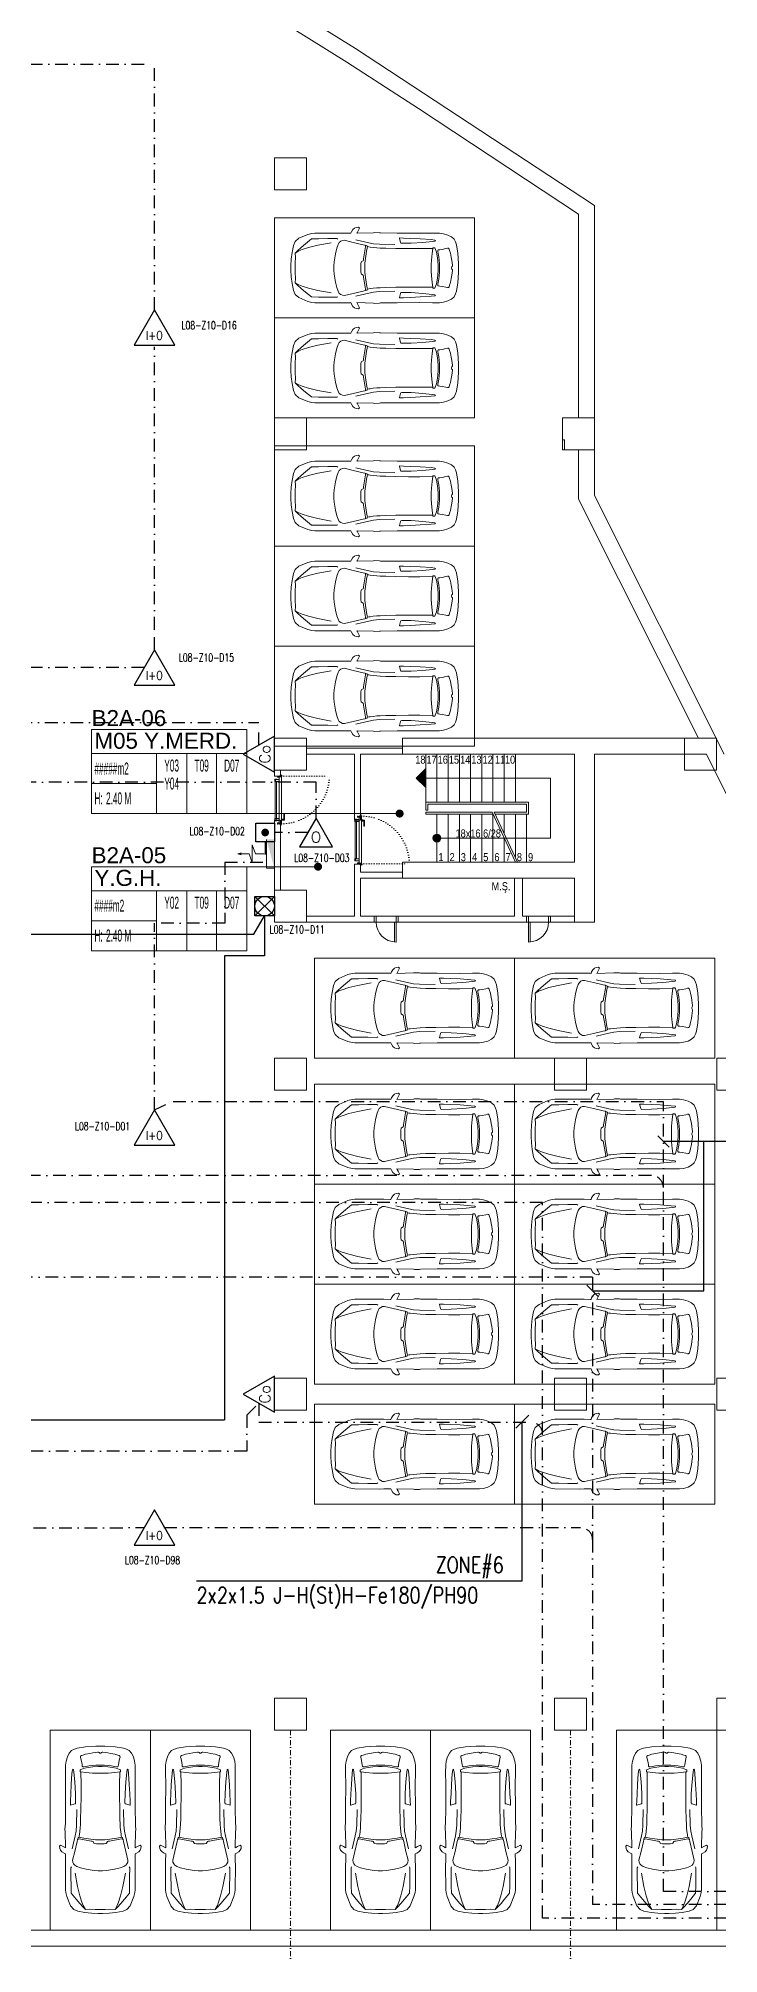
# Model space of a CAD drawing. Header units: metres. Extents: x -19121 to 152404, y -12107 to 29421.
# Drawn here: x 38650 to 40350, y -559 to 4229 of the extents above; entities that cross this region are included whole.
import ezdxf
from ezdxf.enums import TextEntityAlignment as Align

# ---------------------------------------------------------------- set-up
doc = ezdxf.new("R2010")
doc.units = ezdxf.units.M
doc.header["$LTSCALE"] = 50
doc.header["$MEASUREMENT"] = 0
for name, pattern in [('DASHDOT', [25.4, 12.7, -6.35, 0, -6.35]), ('DASHDOT2', [0.5, 0.25, -0.125, 0, -0.125]), ('DOT2', [0.125, 0, -0.125])]:
    doc.linetypes.add(name, pattern=pattern)
doc.layers.get('0').update_dxf_attribs({"color": 9, "lineweight": 9})
for name, color, linetype, lineweight in [('00', 9, 'Continuous', 9), ('01', 9, 'Continuous', 9), ('04', 9, 'Continuous', 9), ('06D', 9, 'Continuous', 9), ('10', 9, 'Continuous', 9), ('14', 9, 'Continuous', 9), ('19', 9, 'Continuous', 9), ('20', 9, 'DOT2', 9), ('21', 9, 'Continuous', 9), ('21_mahal200', 9, 'Continuous', 9), ('24', 9, 'DASHDOT2', 9), ('32-ekipman', 9, 'Continuous', 9), ('E-DEDEKTÖR NUMARALARI', 20, 'Continuous', 30), ('E-DUVAR TİPİ FLAŞÖR', 7, 'Continuous', 30), ('E-KABLO', 7, 'Continuous', 30), ('E-KARBONMONOKSİT DEDEKTÖRÜ', 7, 'Continuous', 30), ('E-KOMBİNE DEDEKTÖR (ISI+OPTİK DUMAN)', 7, 'Continuous', 30), ('E-OPTİK DUMAN DEDEKTÖRÜ', 7, 'Continuous', 30), ('E-YANGIN İHBAR BUTONU', 7, 'Continuous', 30), ('E-YAZI', 7, 'Continuous', 30)]:
    doc.layers.add(name, color=color, linetype=linetype, lineweight=lineweight)
doc.styles.add('Arial', font='arial.ttf', dxfattribs={"height": 2.5})
doc.styles.add('E-YAZI', font='txttw.shx', dxfattribs={"height": 200})
doc.styles.add('MuuM_TEXT-STANDART', font='ARIALN.TTF')
doc.dimstyles.new('MuuM_DIM200', dxfattribs={"dimscale": 20, "dimtxt": 2, "dimasz": 1, "dimexe": 1, "dimexo": 1, "dimgap": 1, "dimtad": 1, "dimdec": 1, "dimrnd": 0.5, "dimdsep": 46, "dimtxsty": 'MuuM_TEXT-STANDART', "dimblk": 'ARCHTICK', "dimcen": 0, "dimdle": 0.15, "dimclrd": 256, "dimclre": 256, "dimclrt": 256, "dimadec": 0, "dimazin": 0, "dimtfac": 5, "dimtdec": 1, "dimtix": 1, "dimtmove": 2, "dimatfit": 3, "dimldrblk": 'DOT', "dimfxl": 3, "dimfxlon": 1, "dimtolj": 1, "dimlwd": -1, "dimlwe": -1, "dimarcsym": 0})

# ---------------------------------------------------------------- blocks, each defined once
blk = doc.blocks.new('p-akslar_yeni')
at = {"layer": '24'}
for points in [[(17695, -8575), (17695, -11897.2)], [(18395, -8575), (18395, -11897.2)]]:
    blk.add_lwpolyline(points, dxfattribs=at)
blk = doc.blocks.new('100_KOMBİNE DEDEKTÖR (ISI+OPTİK DUMAN) 085')
at = {"layer": 'E-KOMBİNE DEDEKTÖR (ISI+OPTİK DUMAN)', "color": 4}
blk.add_lwpolyline([(2.55, 0), (0, 4.42), (-2.55, 0)], close=True, dxfattribs=at)
at = {"layer": 'E-KOMBİNE DEDEKTÖR (ISI+OPTİK DUMAN)', "color": 3, "style": 'E-YAZI', "width": 0.8}
blk.add_text('I+O', height=1.102, dxfattribs=at).set_placement((-0.02, 1.22), align=Align.MIDDLE)
blk = doc.blocks.new('100_OPTİK DUMAN DEDEKTÖRÜ 085')
at = {"layer": 'E-OPTİK DUMAN DEDEKTÖRÜ', "color": 4}
blk.add_lwpolyline([(2.06, 0), (0, 3.57), (-2.06, 0)], close=True, dxfattribs=at)
at = {"layer": 'E-OPTİK DUMAN DEDEKTÖRÜ', "color": 3, "style": 'E-YAZI'}
blk.add_text('O', height=1.36, dxfattribs=at).set_placement((-0.02, 1.2), align=Align.MIDDLE)
blk = doc.blocks.new('100_YANGIN İHBAR BUTONU 085')
at = {"layer": 'E-YANGIN İHBAR BUTONU', "color": 4}
blk.add_lwpolyline([(-1.16, -1.16), (-1.16, 1.16), (1.16, 1.16), (1.16, -1.16)], close=True, dxfattribs=at)
at = {"layer": 'E-YANGIN İHBAR BUTONU', "color": 3, "const_width": 0.483}
blk.add_lwpolyline([(-0.24, 0, 1), (0.24, 0, 1)], format="xyb", close=True, dxfattribs=at)
blk = doc.blocks.new('100_DUVAR TİPİ FLAŞÖR 085')
at = {"layer": 'E-DUVAR TİPİ FLAŞÖR', "color": 4}
blk.add_line((-1.22, 2.45), (1.22, 0), dxfattribs=at)
blk.add_lwpolyline([(-1.22, 0), (-1.22, 2.45), (1.22, 2.45), (1.22, 0)], close=True, dxfattribs=at)
blk.add_lwpolyline([(1.22, 2.45), (-1.22, 0)], dxfattribs=at)
blk.add_circle((0, 1.22), 1.22, dxfattribs=at)
blk = doc.blocks.new('100_KARBONMONOKSİT DEDEKTÖRÜ 085')
at = {"layer": 'E-KARBONMONOKSİT DEDEKTÖRÜ', "color": 4}
blk.add_lwpolyline([(2.26, 0), (0, 3.92), (-2.26, 0)], close=True, dxfattribs=at)
at = {"layer": 'E-KARBONMONOKSİT DEDEKTÖRÜ', "color": 3, "style": 'E-YAZI'}
blk.add_text('Co', height=1.36, dxfattribs=at).set_placement((-0.02, 1.2), align=Align.MIDDLE)
blk = doc.blocks.new('p-kolon_80x80')
blk.add_lwpolyline([(-40, -40), (40, -40), (40, 40), (-40, 40)], close=True)
blk = doc.blocks.new('2.Bod.Ara.Sitatik Elk.')
at = {"layer": '01'}
for points in [[(11560, -4550.5), (11421.2, -4460.1), (11136, -4282.5), (11153.8, -4246.5), (11442.7, -4426.4), (12040, -4818.5), (12040, -5350), (12000, -5350), (12000, -4840.2), (11600, -4576.5)], [(11240, -8630), (11320, -8630), (11320, -8550), (11240, -8550)], [(11940, -8630), (12020, -8630), (12020, -8550), (11940, -8550)]]:
    blk.add_lwpolyline(points, close=True, dxfattribs=at)
for points in [[(11960, -5405), (11965, -5405), (11965, -5430), (11960, -5430)], [(12425, -8630), (12345, -8630), (12345, -8550), (12385, -8550)], [(12385, -7830), (12345, -7830), (12345, -7750), (12385, -7750)], [(12385, -7030), (12345, -7030), (12345, -6950), (12385, -6950)], [(12385, -6322.8), (12319.5, -6190), (12040, -6190), (12040, -6610), (11990, -6610), (11990, -6500), (11600, -6500), (11600, -6500), (11560, -6500), (11560, -6460), (11990, -6460), (11990, -6190), (11560, -6190), (11560, -6150), (11560, -6150), (12299.7, -6150), (12000, -5552.7), (12000, -5430), (12040, -5430), (12040, -5543.4), (12364.1, -6190)]]:
    blk.add_lwpolyline(points, dxfattribs=at)
for p in [(11280, -4740), (11280, -5390), (12000, -5390), (11280, -6190), (12304.3, -6190), (11280, -6570), (11280, -6990), (11980, -6990), (11280, -7790), (11980, -7790)]:
    blk.add_blockref('p-kolon_80x80', p, dxfattribs=at)
blk = doc.blocks.new('P-KURANGLEZ')
at = {"layer": '01'}
blk.add_lwpolyline([(7525, -500), (12385, -500), (12385, -5), (12385, 0), (12425, 0), (12425, -540), (7525, -540)], close=True, dxfattribs=at)
blk = doc.blocks.new('*U19')
at = {"ltscale": 15}
for p, q in [((-25, 1), (-26, 0)), ((-25, -1), (-26, 0)), ((-23, 1), (-25, 1)), ((-23, 1), (-23, -2)), ((-21, -3), (-18, 3)), ((-21, -3), (-18, 3)), ((-20, -3), (-17, 3)), ((-20, -3), (-16, 3)), ((-18, -3), (-15, 3)), ((-18, -3), (-15, 3)), ((-18, 1), (-18, 2)), ((-17, -3), (-14, 3)), ((-17, -3), (-13, 3)), ((-17, 1), (-17, 2)), ((-15, -3), (-12, 3)), ((-15, -3), (-12, 3)), ((-15, 1), (-15, 2)), ((-14, -3), (-11, 3)), ((-14, -3), (-10, 3)), ((-14, 1), (-14, 2)), ((-12, -3), (-9, 3)), ((-12, -3), (-9, 3)), ((-12, 1), (-12, 2)), ((-11, -3), (-8, 3)), ((-11, -3), (-7, 3)), ((-11, 1), (-11, 2)), ((-9, -3), (-6, 3)), ((-9, -3), (-6, 3)), ((-9, 1), (-9, 2)), ((-8, -3), (-4, 3)), ((-8, -3), (-5, 3)), ((-8, 1), (-8, 2)), ((-6, -3), (-3, 3)), ((-6, -3), (-3, 3)), ((-6, 1), (-6, 2)), ((-5, -3), (-1, 3)), ((-5, -3), (-2, 3)), ((-5, 1), (-5, 2)), ((-3, 1), (-3, 2)), ((0, 4), (-2, 1)), ((-2, 1), (-2, 2)), ((0, 0), (-1, 0)), ((-25, -1), (-23, -2)), ((-9, -2), (-23, -2)), ((-21, -3), (-21, -2)), ((-20, -3), (-19, -2)), ((-20, -2), (-19, -2)), ((-19, -2), (-18, -2)), ((-18, -3), (-18, -2)), ((-17, -3), (-16, -2)), ((-17, -2), (-16, -2)), ((-16, -2), (-15, -2)), ((-15, -3), (-15, -2)), ((-14, -3), (-13, -2)), ((-14, -2), (-13, -2)), ((-13, -2), (-12, -2)), ((-12, -3), (-12, -2)), ((-11, -3), (-10, -2)), ((-11, -2), (-10, -2)), ((-10, -2), (-9, -2)), ((-9, -3), (-9, -2)), ((-8, -2), (-7, -2)), ((-8, -3), (-7, -2)), ((-7, -2), (-6, -2)), ((-6, -3), (-6, -2)), ((-5, -2), (-4, -2)), ((-5, -3), (-4, -2)), ((-4, -2), (-2, -2)), ((0, -4), (-2, -2)), ((0, 0), (-1, 0))]:
    blk.add_line(p, q, dxfattribs=at)
for p, q in [((-7, 1), (-23, 1)), ((-17, 1), (-19, 1)), ((-16, 1), (-17, 1)), ((-14, 1), (-16, 1)), ((-13, 1), (-14, 1)), ((-11, 1), (-13, 1)), ((-10, 1), (-11, 1)), ((-8, 1), (-10, 1)), ((-7, 1), (-8, 1)), ((-5, 1), (-7, 1)), ((-4, 1), (-5, 1)), ((-2, 1), (-4, 1)), ((-2, 1), (-2, 1)), ((0, 0), (0, 4)), ((-2, -2), (-2, -2)), ((0, 0), (0, -4))]:
    blk.add_line(p, q)
for centre, radius, start, end in [((-26, 4), 3.92, 274.361, 322.1025), ((-26, -4), 3.92, 37.8975, 85.639), ((-18, 3), 0.0971, 330.3204, 150.3204), ((-17, 3), 0.0971, 330.3204, 150.3204), ((-15, 3), 0.0971, 330.3204, 150.3204), ((-14, 3), 0.0971, 330.3204, 150.3204), ((-12, 3), 0.0971, 330.3204, 150.3204), ((-11, 3), 0.0971, 330.3204, 150.3204), ((-9, 3), 0.0971, 330.3204, 150.3204), ((-8, 3), 0.0971, 330.3204, 150.3204), ((-6, 3), 0.0971, 330.3204, 150.3204), ((-5, 3), 0.0971, 330.3204, 150.3204), ((-3, 3), 0.0971, 330.3204, 150.3204), ((-2, 3), 0.0971, 330.3204, 150.3204), ((-1, 0), 0.486, 90, 270), ((0, 4), 0.25, 0, 150.0864), ((-21, -3), 0.0971, 150.3204, 330.3204), ((-20, -3), 0.0971, 150.3204, 330.3204), ((-18, -3), 0.0971, 150.3204, 330.3204), ((-17, -3), 0.0971, 150.3204, 330.3204), ((-15, -3), 0.0971, 150.3204, 330.3204), ((-14, -3), 0.0971, 150.3204, 330.3204), ((-12, -3), 0.0971, 150.3204, 330.3204), ((-11, -3), 0.0971, 150.3204, 330.3204), ((-9, -3), 0.0971, 150.3204, 330.3204), ((-8, -3), 0.0971, 150.3204, 330.3204), ((-6, -3), 0.0971, 150.3204, 330.3204), ((-5, -3), 0.0971, 150.3204, 330.3204), ((0, -4), 0.25, 209.9136, 0)]:
    blk.add_arc(centre, radius, start, end, dxfattribs=at)
blk = doc.blocks.new('conta')
at = {"ltscale": 10}
for p, q in [((-2649.9, 5345.5), (-2649.8, 5345.6)), ((-2649.9, 5344.5), (-2649.8, 5344.3)), ((-2649.8, 5344.3), (-2649.7, 5344.3)), ((-2649.7, 5345.4), (-2649.3, 5345.4)), ((-2649.2, 5345.4), (-2649.1, 5345.5)), ((-2649, 5344), (-2648.8, 5343.8)), ((-2648.9, 5344.1), (-2648.7, 5343.9)), ((-2648.8, 5345.1), (-2648.6, 5345.3)), ((-2648.8, 5344.9), (-2648.6, 5345.2)), ((-2648.7, 5343.8), (-2648.7, 5343.8)), ((-2648.6, 5345.3), (-2648.6, 5345.3))]:
    blk.add_line(p, q, dxfattribs=at)
for centre, radius, start, end in [((-2649.8, 5345.5), 0.05, 140.63452, 188.93723), ((-2653, 5345), 3.19, 350.46739, 8.93723), ((-2649.9, 5344.5), 0.02, 170.46739, 213.74513), ((-2649.7, 5345.6), 0.0696, 22.24275, 159.25804), ((-2650.9, 5345), 1.24, 340.33821, 16.77718), ((-2649.7, 5344.6), 0.03, 160.33821, 273.26661), ((-2649.7, 5345.4), 0.03, 90, 196.77718), ((-2649.6, 5341.5), 3.01, 80.43616, 93.26661), ((-2649.3, 5345.5), 0.05, 270, 303.00619), ((-2649.2, 5344.1), 0.231, 353.95711, 81.90038), ((-2649.1, 5345.5), 0.03, 4.79721, 123.00619), ((-2649.1, 5344.5), 0.03, 260.43616, 338.70659), ((-2651.2, 5344.8), 2.33, 7.58966, 18.79511), ((-2649, 5345.6), 0.05, 18.79511, 42.1429), ((-2650.2, 5345), 1.27, 338.70659, 23.04177), ((-2648.9, 5344.1), 0.1, 173.95711, 217.26527), ((-2648.8, 5345.1), 0.05, 187.58966, 322.73473), ((-2658.2, 5345.2), 9.36, 353.68569, 357.8537), ((-2648.8, 5344.2), 0.1, 173.68569, 217.26527), ((-2648.8, 5344.8), 0.05, 142.73473, 180.2669), ((-2648.7, 5343.8), 0.05, 217.26527, 307.26527), ((-2648.7, 5343.8), 0.05, 307.26527, 37.26527), ((-2648.6, 5345.3), 0.05, 52.73473, 142.73473), ((-2648.6, 5345.3), 0.05, 322.73473, 52.73473)]:
    blk.add_arc(centre, radius, start, end, dxfattribs=at)
for points, knots in [([(-2649, 5345.6), (-2649, 5345.6), (-2649.1, 5345.7), (-2649.2, 5345.4), (-2649.3, 5345.7), (-2649.4, 5345.5), (-2649.5, 5345.7), (-2649.6, 5345.5), (-2649.7, 5345.6), (-2649.7, 5345.6)], [0.0086373, 0.0086373, 0.0086373, 0.0086373, 0.1097304, 0.3133405, 0.4430081, 0.5658764, 0.7165186, 0.8527974, 0.9648495, 0.9648495, 0.9648495, 0.9648495]), ([(-2649.7, 5344.3), (-2649.7, 5344.3), (-2649.7, 5344.5), (-2649.6, 5344.3), (-2649.3, 5344.4), (-2649.2, 5344.4), (-2649.2, 5344.4)], [0, 0, 0, 0, 0.1008757, 0.3841126, 0.5436166, 0.6906785, 0.6906785, 0.6906785, 0.6906785])]:
    blk.add_open_spline(points, degree=3, knots=knots, dxfattribs=at)
blk = doc.blocks.new('p-yn_sackasa')
at = {"layer": '10', "linetype": 'Continuous'}
for p, q in [((-2.2, 0), (-2.2, -0.2)), ((0, 6.9), (0, 6.2)), ((0, 6.2), (0, 6.9)), ((0.1, 6.9), (0.1, 6.2)), ((0.2, 6.9), (0.2, 6.2)), ((2.7, 7.2), (0.3, 7.2)), ((2.7, 7.2), (0.3, 7.2)), ((2.7, 7), (0.3, 7)), ((0.3, 7), (2.7, 7)), ((0.3, 6.1), (0.8, 6.1)), ((0.7, 6), (0.3, 6)), ((0.3, 5.9), (0.7, 5.9)), ((0.8, 5.9), (0.3, 5.9)), ((0.7, 5.9), (0.7, 6)), ((0.7, -0.7), (0.7, 2.3)), ((0.7, -0.7), (0.7, 2.3)), ((0.8, 5.9), (0.8, 6.1)), ((0.8, -0.7), (0.8, 2.3)), ((0.8, -0.7), (0.8, 2.3)), ((0.9, 2.3), (1, 2.3)), ((0.9, 2.3), (0.9, 2.3)), ((1, 2.5), (1, 2.4)), ((1, 2.5), (1, 2.5)), ((1.1, 2.5), (1.1, 3.7)), ((1.1, 2.5), (1.1, 3.7)), ((1.3, 3.7), (1.3, 2.5)), ((1.3, 2.5), (1.3, 3.7)), ((2.5, 4), (1.4, 4)), ((1.4, 4), (2.5, 4)), ((1.4, 3.8), (2.5, 3.8)), ((2.5, 3.8), (1.4, 3.8)), ((2.5, 3.4), (2.6, 3.7)), ((2.6, 3.7), (2.5, 3.4)), ((2.7, 3.6), (2.6, 3.3)), ((2.7, 3.6), (2.6, 3.3)), ((2.8, 3.3), (2.8, 6.9)), ((2.8, 3.3), (2.8, 6.9)), ((2.9, 3.3), (2.9, 6.9)), ((2.9, 3.3), (2.9, 6.9)), ((-2.9, -1.7), (-2.9, -0.3)), ((-2.9, -0.3), (-2.9, -1.7)), ((-2.8, -0.3), (-2.8, -1.7)), ((-2.8, -0.3), (-2.8, -1.7)), ((-2.2, 0), (-2.7, 0)), ((-2.2, 0), (-2.7, 0)), ((-2.2, -0.1), (-2.7, -0.1)), ((-2.2, -0.2), (-2.7, -0.2)), ((1, -1.8), (-2.7, -1.8)), ((1, -1.9), (-2.7, -1.9)), ((-2.7, -2), (1, -2)), ((1, -2), (-2.7, -2)), ((-2.2, -0.1), (-2.2, 0)), ((0.9, -0.8), (1, -0.8)), ((0.9, -0.8), (0.9, -0.8)), ((1, -0.9), (1, -0.9)), ((1, -0.9), (1, -0.9)), ((1.1, -1), (1.1, -1.7)), ((1.1, -1), (1.1, -1.7)), ((1.3, -1), (1.3, -1.7)), ((1.3, -1), (1.3, -1.7))]:
    blk.add_line(p, q, dxfattribs=at)
for points in [[(0.1, 2.1), (0.7, 2.1), (0.7, -0.5), (0.1, -0.5)], [(0.1, 2.1), (0.4, 2.1), (0.4, -0.5), (0.1, -0.5)]]:
    blk.add_lwpolyline(points, close=True, dxfattribs=at)
for centre, radius, start, end in [((0.3, 6.9), 0.249, 90, 180), ((0.3, 6.9), 0.261, 90, 180), ((0.3, 6.2), 0.249, 181.345, 271.3502), ((0.3, 6.2), 0.261, 180, 270), ((0.3, 6.9), 0.122, 90, 180), ((0.3, 6.2), 0.122, 180, 270), ((0.3, 6.9), 0.11, 90, 180), ((0.3, 6.2), 0.11, 180, 270), ((0.9, 2.3), 0.206, 63.2169, 180), ((0.9, 2.3), 0.219, 63.2153, 180), ((0.9, 2.3), 0.0801, 63.215, 180), ((0.9, 2.3), 0.0674, 63.2144, 180), ((1, 2.5), 0.219, 243.2148, 0), ((1, 2.5), 0.0801, 243.2203, 0), ((1, 2.5), 0.206, 243.2197, 0), ((1, 2.5), 0.0674, 243.2129, 0), ((1.4, 3.7), 0.24, 90, 180), ((1.4, 3.7), 0.253, 90, 180), ((1.4, 3.7), 0.114, 90, 180), ((1.4, 3.7), 0.101, 90, 180), ((2.5, 3.7), 0.249, 342.8613, 90), ((2.5, 3.7), 0.261, 342.8602, 90), ((2.5, 3.7), 0.122, 342.8607, 90), ((2.5, 3.7), 0.11, 342.8621, 90), ((2.7, 3.3), 0.232, 162.8601, 0), ((2.7, 3.3), 0.219, 162.8613, 0), ((2.7, 3.3), 0.0927, 162.8605, 0), ((2.7, 3.3), 0.0801, 162.8624, 0), ((2.7, 6.9), 0.249, 0, 90), ((2.7, 6.9), 0.261, 0, 90), ((2.7, 6.9), 0.122, 0, 90), ((2.7, 6.9), 0.11, 0, 90), ((-2.7, -0.3), 0.24, 90, 180), ((-2.7, -0.3), 0.253, 90, 180), ((-2.7, -1.7), 0.24, 180, 270), ((-2.7, -1.7), 0.253, 180, 270), ((-2.7, -0.3), 0.114, 90, 180), ((-2.7, -0.3), 0.101, 90, 180), ((-2.7, -1.7), 0.114, 180, 270), ((-2.7, -1.7), 0.101, 180, 270), ((0.9, -0.7), 0.206, 180, 296.7851), ((0.9, -0.7), 0.219, 180, 296.785), ((0.9, -0.7), 0.0674, 180, 180.5245), ((0.9, -0.7), 0.0801, 180, 296.785), ((0.9, -0.7), 0.0674, 180, 296.7871), ((1, -1), 0.219, 0, 116.7854), ((1, -1), 0.206, 0, 116.7836), ((1, -1), 0.0801, 0, 116.7811), ((1, -1), 0.0674, 0, 116.7871), ((1, -1.7), 0.114, 270, 0), ((1, -1.7), 0.24, 270, 0), ((1, -1.7), 0.101, 270, 0), ((1, -1.7), 0.253, 270, 0)]:
    blk.add_arc(centre, radius, start, end, dxfattribs=at)
at = {"layer": '10', "xscale": 0.0842696629213483, "yscale": 0.0842696629213483, "zscale": 0.0842696629213483}
blk.add_blockref('*U19', (1, 1.3), dxfattribs=at)
at = {"layer": '14', "xscale": -0.7887640449438696, "yscale": 0.7887640449438696, "zscale": 0.7887640449438204, "rotation": 90}
blk.add_blockref('conta', (4217.8, -2086.4), dxfattribs=at)
blk = doc.blocks.new('*U367')
at = {"layer": '06D'}
for points in [[(110.1, 4.8), (110.1, 11), (95.1, 11), (95.1, 9.1), (107.9, 9.1), (107.9, 9.1), (107.9, 4.8), (110.1, 4.8)], [(111.2, 3.5), (111.2, 4.8), (106.8, 4.8), (106.8, 3.5), (111.2, 3.5)]]:
    blk.add_lwpolyline(points, dxfattribs=at)
for points in [[(8.5, -8.6), (7.9, -8.6), (7.9, -12.6, 0.414214), (8.2, -13), (13.7, -13, 0.414214), (14.1, -12.6), (14.1, -8.6), (13.5, -8.6)], [(111.5, -8.6), (112.1, -8.6), (112.1, -12.6, -0.414214), (111.7, -13), (106.2, -13, -0.414214), (105.9, -12.6), (105.9, -8.6), (106.5, -8.6)]]:
    blk.add_lwpolyline(points, format="xyb", dxfattribs=at)
for points in [[(8.5, -11.1), (13.5, -11.1), (13.5, -2.5), (8.5, -2.5)], [(14.1, -12.4), (105.9, -12.4), (105.9, -9.2), (14.1, -9.2)], [(111.5, -10), (106.5, -10), (106.5, -2.5), (111.5, -2.5)]]:
    blk.add_lwpolyline(points, close=True, dxfattribs=at)
at = {"layer": '10', "ltscale": 10}
for p, q in [((-1.6, 3.7), (-1.7, 3.6)), ((-1.6, 3.7), (-1.7, 3.6)), ((-1.2, 3.1), (-1.2, 3.2)), ((-1.2, 3.1), (-1.2, 3.2)), ((-1.2, 3.1), (-1.1, 3.1)), ((-1.2, 3.1), (-1.1, 3.1)), ((-1.1, 3), (-1.1, 3.4)), ((-1.1, 3), (-1.1, 3.4)), ((-0.8, 3), (-0.8, 3.4)), ((-0.8, 3), (-0.8, 3.4)), ((0.3, 3.4), (0.3, 3.3)), ((0.4, 3.5), (119.6, 3.5)), ((0.4, 3.4), (0.4, 3.3)), ((0.4, 3.2), (2.2, 3.2)), ((0.5, 3.4), (119.5, 3.4)), ((0.5, 3.3), (2.3, 3.3)), ((1, 0), (2, 0.7)), ((2, 1.1), (2, 0.7)), ((2.3, 1.1), (2, 1.1)), ((2, 0.7), (2, -0.8)), ((2.3, 3.1), (2.3, -2.4)), ((2.3, 0.7), (2.3, 1.1)), ((2.3, -0.8), (2.3, 0.7)), ((2.4, 3.2), (2.4, -2.3)), ((117.5, 3.2), (117.5, -2.3)), ((119.5, 3.3), (117.6, 3.3)), ((119.6, 3.2), (117.7, 3.2)), ((117.7, 3.1), (117.7, -2.4)), ((117.7, 1.1), (117.7, -0.4)), ((118, 1.1), (117.7, 1.1)), ((117.7, 1.1), (117.7, -0.4)), ((118, 1.1), (117.7, 1.1)), ((118, -0.4), (118, 1.1)), ((118, -0.4), (118, 1.1)), ((118, 0.9), (119, 0.9)), ((118, 0.9), (119, 0.9)), ((118, 0.7), (119, 0.7)), ((118, 0.7), (119, 0.7)), ((119, 0.3), (118, -0.4)), ((119, 0.3), (118, -0.4)), ((119.5, 3.4), (119.5, 3.3)), ((119.7, 3.4), (119.7, 3.3)), ((2, -0.4), (1, -0.4)), ((2, -0.6), (1, -0.6)), ((2, -0.8), (2.3, -0.8)), ((2.4, -2.5), (117.6, -2.5)), ((2.5, -2.3), (117.5, -2.3)), ((117.7, -0.4), (117.7, -0.8)), ((117.7, -0.4), (117.7, -0.8)), ((117.7, -0.8), (118, -0.8)), ((117.7, -0.8), (118, -0.8)), ((118, -0.8), (118, -0.4)), ((118, -0.8), (118, -0.4))]:
    blk.add_line(p, q, dxfattribs=at)
blk.add_circle((-0.9, 4.2), 0.843, dxfattribs=at)
blk.add_circle((-0.9, 4.2), 0.843, dxfattribs=at)
for centre, radius, start, end in [((-0.9, 4.2), 1.01, 219.4092, 254.2861), ((-0.9, 4.2), 1.01, 219.4092, 254.2861), ((-0.4, 3.2), 0.428, 156.352, 217.621), ((-0.4, 3.2), 0.428, 156.352, 217.621), ((-0.4, 3.2), 0.302, 105.5524, 240.0315), ((-0.4, 3.2), 0.302, 105.5524, 240.0315), ((0.4, 3.4), 0.1, 90, 180), ((0.4, 3.3), 0.1, 180, 270), ((0.5, 3.4), 0.005, 90, 180), ((0.5, 3.3), 0.005, 180, 270), ((2.2, 3.1), 0.05, 0, 90), ((2.3, 3.2), 0.1, 0, 90), ((117.6, 3.2), 0.1, 90, 180), ((117.7, 3.1), 0.05, 90, 180), ((119.5, 3.4), 0.005, 0, 90), ((119.5, 3.3), 0.005, 270, 0), ((119.6, 3.4), 0.1, 0, 90), ((119.6, 3.3), 0.1, 270, 0), ((2.4, -2.4), 0.1, 180, 270), ((2.5, -2.3), 0.05, 180, 270), ((117.6, -2.3), 0.141, 284.9271, 345.0729)]:
    blk.add_arc(centre, radius, start, end, dxfattribs=at)
at = {"layer": '20'}
blk.add_lwpolyline([(0.3, 3.4), (0.3, 122.8, -0.414214), (119.7, 3.4, 1)], format="xyb", dxfattribs=at)
at = {"xscale": -1, "rotation": 180}
blk.add_blockref('p-yn_sackasa', (0, 1), dxfattribs=at)
at = {"rotation": 180}
blk.add_blockref('p-yn_sackasa', (120, 1), dxfattribs=at)
blk = doc.blocks.new('p-araba-10')
for points in [[(-193.8, -2.4), (-193.8, 5.3), (-192.9, 22.2), (-191.1, 38.9), (-187.6, 56.6), (-183.4, 66.4), (-173.9, 74.2), (-151.3, 83.5), (-141.2, 86.3), (-134.5, 87.1), (-72.5, 87.3), (-61.4, 87), (-45.8, 86.8), (-44, 86.7), (-42.5, 90.5), (-39.1, 95.9), (-35.3, 99.6), (-31.2, 101.5), (-25.1, 101.9), (-22.6, 99.4), (-26, 92.8), (-28.4, 88.2), (-29.2, 86.7), (12.7, 87.6), (14.7, 88.4), (27.6, 88.2), (29.7, 87.5), (71.7, 87.1), (127.9, 86.7), (160, 87.2), (177.5, 87.1), (187.3, 85.7), (198.4, 82.4), (207, 78), (214.1, 72.2), (217.1, 65), (220, 58.1), (223.2, 37.3), (225, 11.2), (225, -11.2), (223.2, -37.3), (220, -58.1), (217.1, -65), (214.1, -72.2), (207, -78), (198.4, -82.4), (187.3, -85.7), (177.5, -87.1), (160, -87.2), (127.9, -86.7), (71.7, -87.1), (29.7, -87.5), (27.6, -88.2), (14.7, -88.4), (12.7, -87.6), (-29.2, -86.7), (-28.4, -88.2), (-26, -92.8), (-22.6, -99.4), (-25.1, -101.9), (-31.2, -101.5), (-35.3, -99.6), (-39.1, -95.9), (-42.5, -90.5), (-44, -86.7), (-45.8, -86.8), (-61.4, -87), (-72.5, -87.3), (-134.5, -87.1), (-141.2, -86.3), (-151.3, -83.5), (-173.9, -74.2), (-183.4, -66.4), (-187.6, -56.6), (-191.1, -38.9), (-192.9, -22.2), (-193.8, -5.3), (-193.8, 2.4)], [(-93, -62.5), (-126.3, -56.3), (-149.5, -50.6), (-165.5, -45.6), (-173.7, -42.3), (-183.5, -36.9), (-182.7, -25.6), (-183.2, -12.4), (-183.2, 0.2), (-183.2, 12.8), (-182.7, 26), (-183.5, 37.3), (-177.8, 43), (-168.5, 51.5), (-157.6, 60.6), (-142.7, 72.8), (-124.7, 73.2), (-102, 73.6), (-79.4, 73.7), (-76.8, 72.4)], [(-93, 62.8), (-126.3, 56.7), (-149.5, 51), (-165.5, 45.9), (-173.7, 42.6), (-183.5, 37.3), (-182.7, 26), (-183.2, 12.8), (-183.2, 0.2), (-183.2, -12.4), (-182.7, -25.6), (-183.5, -36.9), (-177.8, -42.6), (-168.5, -51.2), (-157.6, -60.2), (-142.7, -72.5), (-124.7, -72.9), (-102, -73.2), (-79.4, -73.3), (-76.8, -72.1)], [(-8.3, -56.7), (-13.4, -57.9), (-38.1, -63.5), (-60.3, -68.8), (-64.9, -68.3), (-69.3, -66.4), (-73, -63.6), (-75.8, -58.3), (-79.1, -49.2), (-82.8, -35.3), (-86.1, -15.4), (-87, -5.3), (-87, 0.2), (-87, 5.7), (-86.1, 15.7), (-82.8, 35.6), (-79.1, 49.6), (-75.8, 58.7), (-73, 63.9), (-69.3, 66.8), (-64.9, 68.6), (-60.3, 69.2), (-38.1, 63.8), (-13.4, 58.2), (-8.3, 57)], [(66.2, 58.6), (27.5, 59.4), (12.7, 60.6), (0.9, 62.9), (-31.5, 70.4)], [(-2.5, -52.9), (-3.1, -54.6), (-4.3, -55.5), (-8.3, -56.7), (-7.3, -54.5), (-7.2, -52.8), (-12.4, -22.8), (-12.7, -19.8), (-13.7, -17.7), (-17.5, -15.6), (-18.7, -14.2), (-19.1, -9.7), (-19.2, -3.2), (-19.2, 0.2), (-19.2, 3.5), (-19.1, 10), (-18.7, 14.5), (-17.5, 15.9), (-13.7, 18.1), (-12.7, 20.1), (-12.4, 23.1), (-7.2, 53.1), (-7.3, 54.8), (-8.3, 57), (-4.3, 55.8), (-3.1, 54.9), (-2.5, 53.3)], [(160.4, 48.6), (128, 48.3), (99.7, 48.3), (68.4, 48.6), (43.2, 49.2), (29.3, 49.7), (20.9, 50.2), (11.4, 51.1), (4.3, 52), (0.7, 52.6), (-2.5, 53.3), (-3.4, 49.8), (-4.9, 41.7), (-6.9, 29.6), (-9.1, 11.9), (-9.1, 2.6), (-9.1, 0.2), (-9.1, -2.2), (-9.1, -11.6), (-6.9, -29.3), (-4.9, -41.4), (-3.4, -49.4), (-2.5, -52.9), (0.7, -52.2), (4.3, -51.7), (11.4, -50.8), (20.9, -49.9), (29.3, -49.3), (43.2, -48.9), (68.4, -48.3), (99.7, -47.9), (128, -47.9), (160.4, -48.3)], [(66.2, -58.2), (27.5, -59), (12.7, -60.3), (0.9, -62.6), (-31.5, -70.1)]]:
    blk.add_lwpolyline(points)
for points in [[(159.5, 66.3), (166.1, 67.2), (167.1, 68.6), (165.9, 69.6), (156.3, 70.9), (128.7, 72.7), (106.1, 73.8), (87.7, 74.9), (77.7, 75), (77.4, 74.3), (80.3, 64), (81.1, 62.1), (83.3, 61.7), (106.9, 62), (135.6, 63.8)], [(169.6, -39.3), (171.3, -30.3), (172.9, -18.6), (173.8, -4.4), (173.8, 0.2), (173.8, 4.7), (172.9, 19), (171.3, 30.6), (169.6, 39.6), (166.8, 48.4), (165.8, 50.4), (160.6, 50.4), (160.4, 48.6), (159, 36.5), (157.5, 19.4), (157, 8.1), (157, 0.2), (157, -7.8), (157.5, -19.1), (159, -36.2), (160.4, -48.3), (160.6, -50.1), (165.8, -50.1), (166.8, -48.1)], [(174.1, -36.1), (175.5, -27.9), (176.6, -19.3), (177.4, -10.5), (177.5, -1.4), (177.5, 0.2), (177.5, 1.8), (177.4, 10.9), (176.6, 19.7), (175.5, 28.2), (174.1, 36.4), (173, 41.1), (173.2, 43.7), (174.5, 45.2), (178.1, 45.7), (184.1, 46.5), (193.2, 48.4), (197.4, 49.4), (199.8, 49.3), (201.7, 47.1), (202.6, 43.6), (204.7, 36.9), (206.7, 26.7), (208.2, 18.6), (209.1, 12.5), (209.7, 6.9), (209.5, 5), (208.6, 3), (207.7, 1.2), (207.7, 0.2), (207.7, -0.9), (208.6, -2.7), (208.6, -2.7), (209.5, -4.6), (209.7, -6.6), (209.1, -12.1), (208.2, -18.3), (206.7, -26.4), (204.7, -36.5), (202.6, -43.3), (201.7, -46.8), (199.8, -49), (197.4, -49.1), (193.2, -48.1), (184.1, -46.1), (178.1, -45.3), (174.5, -44.9), (173.2, -43.4), (173, -40.8)], [(159.5, -66), (166.1, -66.9), (167.1, -68.2), (165.9, -69.3), (156.3, -70.5), (128.7, -72.4), (106.1, -73.5), (87.7, -74.5), (77.7, -74.7), (77.4, -74), (80.3, -63.7), (81.1, -61.7), (83.3, -61.4), (106.9, -61.6), (135.6, -63.5)]]:
    blk.add_lwpolyline(points, close=True)
blk = doc.blocks.new('p-carpark_std')
at = {"layer": '06D'}
blk.add_lwpolyline([(-500, -125), (0, -125), (0, 125), (-500, 125)], close=True, dxfattribs=at)
at = {"layer": '04'}
blk.add_blockref('p-araba-10', (-265, 0), dxfattribs=at)
blk = doc.blocks.new('p-M01-M02_merdiven-1050')
at = {"layer": '19'}
h = blk.add_hatch(color=256, dxfattribs=at)
h.dxf.hatch_style = 1
edge = h.paths.add_edge_path()
edge.add_arc((210, -344), 10, 270, 630)
h = blk.add_hatch(color=256, dxfattribs=at)
h.dxf.hatch_style = 1
h.paths.add_polyline_path([(84, -372), (36, -372), (60, -396)])
at = {"layer": '19', "linetype": 'Continuous'}
for points in [[(210, -344), (210, -120), (210, -60), (60, -60), (60, -372)], [(145, -200.7), (145, -120), (125, -120), (125, -120), (125, -367), (140, -367), (140, -372), (120, -372), (120, -367), (120, -115), (120, -115), (150, -115), (150, -198.4)], [(145, -200.7), (270, -142.4)], [(150, -120), (270, -120)], [(0, -148), (120, -148)], [(0, -176), (120, -176)], [(145, -206.3), (270, -148)], [(150, -148), (258, -148)], [(150, -176), (198, -176)], [(210, -176), (270, -176)], [(0, -204), (120, -204)], [(0, -232), (120, -232)], [(150, -204), (270, -204)], [(150, -232), (270, -232)], [(0, -260), (120, -260)], [(150, -260), (270, -260)], [(0, -288), (120, -288)], [(0, -316), (120, -316)], [(150, -288), (270, -288)], [(150, -316), (270, -316)], [(0, -344), (120, -344)], [(0, -372), (120, -372)], [(150, -344), (270, -344)]]:
    blk.add_lwpolyline(points, dxfattribs=at)
at = {"layer": '19'}
for points in [[(145, -206.3), (270, -148)], [(150, -204), (150, -372), (150, -372), (145, -372), (145, -372), (145, -206.3)]]:
    blk.add_lwpolyline(points, dxfattribs=at)
blk.add_lwpolyline([(84, -372), (36, -372), (60, -396)], close=True, dxfattribs=at)
blk.add_circle((210, -344), 10, dxfattribs=at)
blk = doc.blocks.new('YD-72-20')
at = {"linetype": 'Continuous'}
for p, q in [((0, 0.714), (-0.028, 0.634)), ((0, 0.714), (0.028, 0.634)), ((0, 0.434), (0, 0.714)), ((0.36, 0), (-0.36, 0)), ((-0.225, 0.355), (0.225, 0.355)), ((-0.225, 0.355), (0, 0.276)), ((0.225, 0.355), (0, 0.434)), ((0, 0.058), (0, 0.276)), ((0.36, 0), (0.36, -0.2))]:
    blk.add_line(p, q, dxfattribs=at)
blk.add_solid([(0.36, -0.2), (-0.36, 0), (-0.36, -0.2)])
blk = doc.blocks.new('b2a yan.dol')
at = {"yscale": 100, "zscale": 100}
for p, xscale, rotation in [((39220, -17321), -100, 90), ((36512, -17486.4), 100, 180)]:
    blk.add_blockref('YD-72-20', p, dxfattribs=dict(at, xscale=xscale, rotation=rotation))
at = {"xscale": 100, "yscale": 100, "zscale": 100}
blk.add_blockref('YD-72-20', (38247.5, -19991.4), dxfattribs=at)
blk = doc.blocks.new('_ArchTick')
at = {"color": 0, "linetype": 'ByBlock', "const_width": 0.15}
blk.add_lwpolyline([(-0.5, -0.5), (0.5, 0.5)], dxfattribs=at)
blk = doc.blocks.new('_Dot')
at = {"color": 0, "linetype": 'ByBlock', "lineweight": -2}
blk.add_line((-0.5, 0), (-1, 0), dxfattribs=at)
at = {"color": 0, "linetype": 'ByBlock', "const_width": 0.5}
blk.add_lwpolyline([(-0.25, 0, 1), (0.25, 0, 1)], format="xyb", close=True, dxfattribs=at)
blk = doc.blocks.new('0_roomno2')
blk.add_lwpolyline([(19.38, -10.5), (0, -10.5), (0, 0), (19.38, 0)], close=True)
for points in [[(0, -3), (19.38, -3)], [(8.12, -3), (8.12, -10.5)], [(11.88, -3), (11.88, -10.5)], [(15.62, -3), (15.62, -10.5)], [(0, -6.75), (8.12, -6.75)]]:
    blk.add_lwpolyline(points)
at = {"style": 'MuuM_TEXT-STANDART', "width": 0.6}
blk.add_text('H:', height=1.5, dxfattribs=at).set_placement((0.35, -8.61), align=Align.MIDDLE_LEFT)
at = {"style": 'Arial'}
blk.add_attdef('ODANO', (0, 1.17), '', height=2, dxfattribs=at)
blk.add_attdef('MEKANADI', text='', height=2, dxfattribs=at).set_placement((0.35, -3), align=Align.BOTTOM_LEFT)
at = {"style": 'MuuM_TEXT-STANDART', "width": 0.6}
for tag, p in [('M2', (0.35, -4.88)), ('TEMIZTAVANYUKSEKLIGI', (1.8, -8.61))]:
    blk.add_attdef(tag, text='', height=1.5, dxfattribs=at).set_placement(p, align=Align.MIDDLE_LEFT)
for tag, p in [('YER01', (10, -4.5)), ('TAVAN01', (13.75, -4.5)), ('DUVAR01', (17.5, -4.5)), ('YER02', (10, -6.75)), ('TAVAN02', (13.75, -6.75)), ('DUVAR02', (17.5, -6.75)), ('YER03', (10, -9)), ('TAVAN03', (13.75, -9)), ('DUVAR03', (17.5, -9))]:
    blk.add_attdef(tag, text='', height=1.5, dxfattribs=at).set_placement(p, align=Align.MIDDLE_CENTER)
blk = doc.blocks.new('ttttttttttttt')
for points in [[(3983.5, -30733.6), (3983.5, -30748.6)], [(3988.5, -30733.6), (3983.5, -30733.6)], [(3988.5, -30733.6), (3988.5, -30748.6)], [(4043.5, -30733.6), (4038.5, -30733.6)], [(4038.5, -30733.6), (4038.5, -30748.6)], [(4043.5, -30733.6), (4043.5, -30748.6)], [(3988.5, -30748.6), (3983.5, -30748.6)], [(4034.5, -30748.6), (3988.5, -30748.6)], [(4034.5, -30748.6), (4034.5, -30798.6)], [(4034.5, -30748.6), (4038.5, -30748.6)], [(4043.5, -30748.6), (4038.5, -30748.6)], [(4038.5, -30748.6), (4038.5, -30798.6)]]:
    blk.add_lwpolyline(points)
blk.add_arc((4038.5, -30748.6), 50, 180, 270)
blk = doc.blocks.new('2.Bod.Ara.Mimari Elk.')
at = {"layer": '00'}
for points in [[(11320, -6175), (11560, -6175), (11560, -6190), (11455, -6190), (11455, -6355), (11440, -6355), (11440, -6190), (11320, -6190)], [(11255, -6355), (11255, -6530), (11240, -6530), (11240, -6355)]]:
    blk.add_lwpolyline(points, close=True, dxfattribs=at)
for points in [[(11240, -6245), (11240, -6230), (11255, -6230), (11255, -6245), (11240, -6245)], [(11840, -6500), (11840, -6595), (11455, -6595), (11455, -6500), (11560, -6500), (11560, -6485), (11455, -6485), (11455, -6465), (11440, -6465), (11440, -6595), (11320, -6595), (11320, -6610), (11990, -6610), (11990, -6595), (11860, -6595), (11860, -6500)]]:
    blk.add_lwpolyline(points, dxfattribs=at)
at = {"rotation": 270}
blk.add_blockref('p-M01-M02_merdiven-1050', (11990, -6190), dxfattribs=at)
blk.add_blockref('ttttttttttttt', (7505.5, 24138.6))
at = {"xscale": -1}
blk.add_blockref('ttttttttttttt', (15913.5, 24138.6), dxfattribs=at)
at = {"layer": '01'}
blk.add_blockref('P-KURANGLEZ', (0, -8630), dxfattribs=at)
at = {"layer": '04'}
for p in [(11740, -4975), (11740, -5225), (11740, -5545), (11740, -5795), (11740, -6045), (11840, -6825), (12340, -6825), (11840, -7140), (12340, -7140), (11840, -7390), (12340, -7390), (11840, -7640), (12340, -7640), (11840, -7940), (12340, -7940)]:
    blk.add_blockref('p-carpark_std', p, dxfattribs=at)
at = {"layer": '04', "rotation": 90}
for p in [(10805, -8630), (11055, -8630), (11505, -8630), (11755, -8630), (12220, -8630)]:
    blk.add_blockref('p-carpark_std', p, dxfattribs=at)
at = {"layer": '10', "rotation": 270}
blk.add_blockref('*U367', (11254, -6245), dxfattribs=at)
at = {"layer": '10', "xscale": -1, "rotation": 270}
blk.add_blockref('*U367', (11454, -6465.1), dxfattribs=at)
at = {"layer": '21_mahal200'}
ref = blk.add_blockref('0_roomno2', (10783.2, -6128.8), dxfattribs=dict(at, xscale=20, yscale=20, zscale=20))
ref.add_attrib('ODANO', 'B2A-06', (10783.2, -6120.1), dxfattribs={"layer": '0', "height": 40, "style": 'Arial'})
ref.add_attrib('MEKANADI', 'M05 Y.MERD.', dxfattribs={"layer": '0', "height": 40, "style": 'Arial'}).set_placement((10790.2, -6188.8), align=Align.BOTTOM_LEFT)
ref.add_attrib('M2', '#####m2', dxfattribs={"layer": '0', "height": 30, "style": 'MuuM_TEXT-STANDART', "width": 0.6}).set_placement((10790.2, -6226.3), align=Align.MIDDLE_LEFT)
ref.add_attrib('TEMIZTAVANYUKSEKLIGI', '2.40 M', dxfattribs={"layer": '0', "height": 30, "style": 'MuuM_TEXT-STANDART', "width": 0.6}).set_placement((10819.2, -6300.9), align=Align.MIDDLE_LEFT)
ref.add_attrib('YER01', 'Y03', dxfattribs={"layer": '0', "height": 30, "style": 'MuuM_TEXT-STANDART', "width": 0.6}).set_placement((10983.2, -6218.8), align=Align.MIDDLE_CENTER)
ref.add_attrib('TAVAN01', 'T09', dxfattribs={"layer": '0', "height": 30, "style": 'MuuM_TEXT-STANDART', "width": 0.6}).set_placement((11058.2, -6218.8), align=Align.MIDDLE_CENTER)
ref.add_attrib('DUVAR01', 'D07', dxfattribs={"layer": '0', "height": 30, "style": 'MuuM_TEXT-STANDART', "width": 0.6}).set_placement((11133.2, -6218.8), align=Align.MIDDLE_CENTER)
ref.add_attrib('YER02', 'Y04', dxfattribs={"layer": '0', "height": 30, "style": 'MuuM_TEXT-STANDART', "width": 0.6}).set_placement((10983.2, -6263.8), align=Align.MIDDLE_CENTER)
ref = blk.add_blockref('0_roomno2', (10783.2, -6471.6), dxfattribs=dict(at, xscale=20, yscale=20, zscale=20))
ref.add_attrib('ODANO', 'B2A-05', (10783.2, -6463), dxfattribs={"layer": '0', "height": 40, "style": 'Arial'})
ref.add_attrib('MEKANADI', 'Y.G.H.', dxfattribs={"layer": '0', "height": 40, "style": 'Arial'}).set_placement((10790.2, -6531.6), align=Align.BOTTOM_LEFT)
ref.add_attrib('M2', '####m2', dxfattribs={"layer": '0', "height": 30, "style": 'MuuM_TEXT-STANDART', "width": 0.6}).set_placement((10790.2, -6569.1), align=Align.MIDDLE_LEFT)
ref.add_attrib('TEMIZTAVANYUKSEKLIGI', '2.40 M', dxfattribs={"layer": '0', "height": 30, "style": 'MuuM_TEXT-STANDART', "width": 0.6}).set_placement((10819.2, -6643.8), align=Align.MIDDLE_LEFT)
ref.add_attrib('YER01', 'Y02', dxfattribs={"layer": '0', "height": 30, "style": 'MuuM_TEXT-STANDART', "width": 0.6}).set_placement((10983.2, -6561.6), align=Align.MIDDLE_CENTER)
ref.add_attrib('TAVAN01', 'T09', dxfattribs={"layer": '0', "height": 30, "style": 'MuuM_TEXT-STANDART', "width": 0.6}).set_placement((11058.2, -6561.6), align=Align.MIDDLE_CENTER)
ref.add_attrib('DUVAR01', 'D07', dxfattribs={"layer": '0', "height": 30, "style": 'MuuM_TEXT-STANDART', "width": 0.6}).set_placement((11133.2, -6561.6), align=Align.MIDDLE_CENTER)
at = {"layer": '32-ekipman'}
blk.add_blockref('b2a yan.dol', (-28000, 10881.4), dxfattribs=at)
at = {"layer": '21', "style": 'MuuM_TEXT-STANDART'}
for s, p in [('18', (11591.9, -6214.1)), ('17', (11619.9, -6214.1)), ('16', (11647.9, -6214.1)), ('15', (11675.8, -6214.1)), ('14', (11704, -6214.1)), ('13', (11731.9, -6214.1)), ('12', (11760.1, -6214.1)), ('11', (11791.1, -6214.1)), ('10', (11816, -6214.1)), ('M.Ş.', (11782.6, -6530.5))]:
    blk.add_text(s, height=20, dxfattribs=at).set_placement(p)
for s, p in [('18x16,6/28', (11805.9, -6398.5)), ('1', (11662.4, -6457.7)), ('2', (11690.4, -6457.7)), ('3', (11718.4, -6457.7)), ('4', (11746.4, -6457.7)), ('5', (11774.4, -6457.7)), ('6', (11802.4, -6457.7)), ('7', (11830.4, -6457.7)), ('8', (11858.4, -6457.7)), ('9', (11886.4, -6457.7))]:
    blk.add_text(s, height=20, dxfattribs=at).set_placement(p, align=Align.RIGHT)
at = {"layer": '21_mahal200'}
for points in [[(11552.8, -6338.8), (11170.7, -6338.8)], [(11348.9, -6471.6), (11079.8, -6471.6)]]:
    blk.add_leader(points, dimstyle='MuuM_DIM200', override={"dimasz": 1, "dimfxl": 10}, dxfattribs=at)

msp = doc.modelspace()

# ---------------------------------------------------------------- linework, layer by layer
at = {"layer": 'E-KABLO', "color": 6, "linetype": 'DASHDOT', "ltscale": 0.05}
for p, q in [((38501.25, 4164.1), (38940.29, 4164.1)), ((38940.29, 3550.22), (38940.29, 4164.1)), ((38940.31, 2750.81), (38940.37, 3457.65)), ((38940.29, 2700.36), (38940.29, 2763.67)), ((38914.79, 2656.2), (37110.43, 2656.2)), ((39344.18, 2369.8), (37765.11, 2369.8)), ((39344.18, 2279.43), (39344.18, 2369.8)), ((39216.8, 2220.57), (39216.8, 2169.93)), ((39323.6, 2243.77), (39240, 2243.77)), ((39115.93, 2169.93), (39216.8, 2169.93)), ((39115.93, 2169.93), (39115.93, 2016.88)), ((38940.31, 1550.3), (38940.31, 2016.88)), ((39115.93, 2016.88), (38940.31, 2016.88)), ((38940.29, 1550.22), (38985.81, 1571.72)), ((38986.89, 1571.72), (40211.76, 1571.72)), ((40211.76, 1356.37), (40211.76, 1571.72)), ((40181.76, 1386.37), (36570, 1386.37)), ((40211.76, -403.24), (40211.76, 1356.37)), ((38065.83, 505.96), (38914.79, 506.05)), ((40370.88, -403.24), (40211.76, -403.24))]:
    msp.add_line(p, q, dxfattribs=at)
at = {"layer": 'E-KABLO', "color": 3, "linetype": 'DASHDOT', "ltscale": 0.05}
for p, q in [((37903.4, 2519.02), (39200.78, 2519.02)), ((39200.78, 2462.45), (39200.78, 2519.02)), ((39230.78, 1318.9), (30140.55, 1318.9)), ((39910, 1318.9), (39230.78, 1318.9)), ((39910, 739.8), (39910, 1318.9)), ((39170.78, 787.16), (39200.78, 817.16)), ((39200.78, 817.16), (39200.78, 769.8)), ((39170.78, 787.16), (39170.78, 697.16)), ((39200.78, 769.8), (39880, 769.8)), ((39910, -469.98), (39910, 739.8)), ((39170.78, 697.16), (37800.78, 697.16)), ((40370.88, -469.98), (39910, -469.98))]:
    msp.add_line(p, q, dxfattribs=at)
at = {"layer": 'E-KABLO', "color": 5, "linetype": 'Continuous', "ltscale": 0.05}
for p, q in [((39188.18, 1989.8), (39215.44, 2035.24)), ((39215.44, 2035.24), (39215.44, 1935.24)), ((37815.44, 1989.8), (39188.18, 1989.8)), ((39115.44, 1935.24), (39115.44, 775.24)), ((39215.44, 1935.24), (39115.44, 1935.24)), ((37904.4, 775.24), (39115.44, 775.24))]:
    msp.add_line(p, q, dxfattribs=at)
at = {"layer": 'E-KABLO'}
for p, q in [((40197.62, 1485.61), (40225.9, 1457.33)), ((40312.88, 1097.9), (40312.88, 1471.47)), ((40020.86, 1112.05), (40049.14, 1083.76)), ((40035, 1097.9), (40312.88, 1097.9)), ((39875.49, 786.94), (39843.16, 754.61)), ((39859.32, 373.49), (39859.32, 770.77))]:
    msp.add_line(p, q, dxfattribs=at)
at = {"layer": 'E-KABLO', "color": 4, "linetype": 'DASHDOT', "ltscale": 0.05}
for p, q in [((40035, 1132.61), (36680, 1132.61)), ((40035, 1132.61), (40035, 476.05)), ((38963.95, 506.05), (40005, 506.05)), ((40035, 476.05), (40035, -435.63)), ((40370.88, -435.63), (40035, -435.63))]:
    msp.add_line(p, q, dxfattribs=at)
at = {"layer": 'E-KABLO'}
for points in [[(41048.42, 1471.47), (40211.76, 1471.47)], [(39045.31, 373.49), (39859.32, 373.49), (39859.32, 373.49)]]:
    msp.add_lwpolyline(points, dxfattribs=at)
at = {"layer": 'E-KABLO', "color": 6, "linetype": 'DASHDOT', "ltscale": 0.05}
msp.add_arc((40181.76, 1356.37), 30, 0, 90, dxfattribs=at)
at = {"layer": 'E-KABLO', "color": 3, "linetype": 'DASHDOT', "ltscale": 0.05}
msp.add_arc((39880, 739.8), 30, 0, 90, dxfattribs=at)
at = {"layer": 'E-KABLO', "color": 4, "linetype": 'DASHDOT', "ltscale": 0.05}
msp.add_arc((40005, 476.05), 30, 0, 90, dxfattribs=at)

# ---------------------------------------------------------------- block references
at = {"layer": '06D'}
for name in ['2.Bod.Ara.Sitatik Elk.', '2.Bod.Ara.Mimari Elk.']:
    msp.add_blockref(name, (28000, 8630), dxfattribs=at)
at = {"layer": '24'}
msp.add_blockref('p-akslar_yeni', (21585, 8575), dxfattribs=at)
at = {"layer": 'E-DUVAR TİPİ FLAŞÖR', "xscale": 20, "yscale": 20, "zscale": 20}
msp.add_blockref('100_DUVAR TİPİ FLAŞÖR 085', (39215.44, 2035.24), dxfattribs=at)
at = {"layer": 'E-KARBONMONOKSİT DEDEKTÖRÜ', "color": 4, "xscale": 20, "yscale": 20, "zscale": 20, "rotation": 90.00000000025959}
for p in [(39240, 2439.8), (39240, 839.8)]:
    msp.add_blockref('100_KARBONMONOKSİT DEDEKTÖRÜ 085', p, dxfattribs=at)
at = {"layer": 'E-KOMBİNE DEDEKTÖR (ISI+OPTİK DUMAN)', "xscale": 20, "yscale": 20, "zscale": 20}
for p in [(38940.29, 3461.89), (38940.29, 2612.04), (38940.29, 1461.89), (38940.29, 461.89)]:
    msp.add_blockref('100_KOMBİNE DEDEKTÖR (ISI+OPTİK DUMAN) 085', p, dxfattribs=at)
at = {"layer": 'E-OPTİK DUMAN DEDEKTÖRÜ', "xscale": 20, "yscale": 20, "zscale": 20}
msp.add_blockref('100_OPTİK DUMAN DEDEKTÖRÜ 085', (39344.18, 2208.12), dxfattribs=at)
at = {"layer": 'E-YANGIN İHBAR BUTONU', "xscale": 20, "yscale": 20, "zscale": 20}
msp.add_blockref('100_YANGIN İHBAR BUTONU 085', (39216.8, 2243.77), dxfattribs=at)

# ---------------------------------------------------------------- texts
at = {"layer": 'E-DEDEKTÖR NUMARALARI', "style": 'E-YAZI', "width": 0.7}
for s, p in [('L08-Z10-D16', (39007.56, 3501.64)), ('L08-Z10-D15', (39000.9, 2671.17)), ('L08-Z10-D02', (39028.02, 2236.88)), ('L08-Z10-D03', (39289.5, 2170.28)), ('L08-Z10-D11', (39227.82, 1991.29)), ('L08-Z10-D01', (38741.33, 1499.58)), ('L08-Z10-D98', (38866.26, 414.94))]:
    msp.add_text(s, height=20, dxfattribs=at).set_placement(p)
at = {"layer": 'E-YAZI', "color": 3, "style": 'E-YAZI', "width": 0.8}
for s, p in [('ZONE#6', (39642.93, 392.74)), ('2x2x1.5 J-H(St)H-Fe180/PH90', (39045.6, 317.31))]:
    msp.add_text(s, height=40, dxfattribs=at).set_placement(p)

doc.saveas('drawing.dxf')
